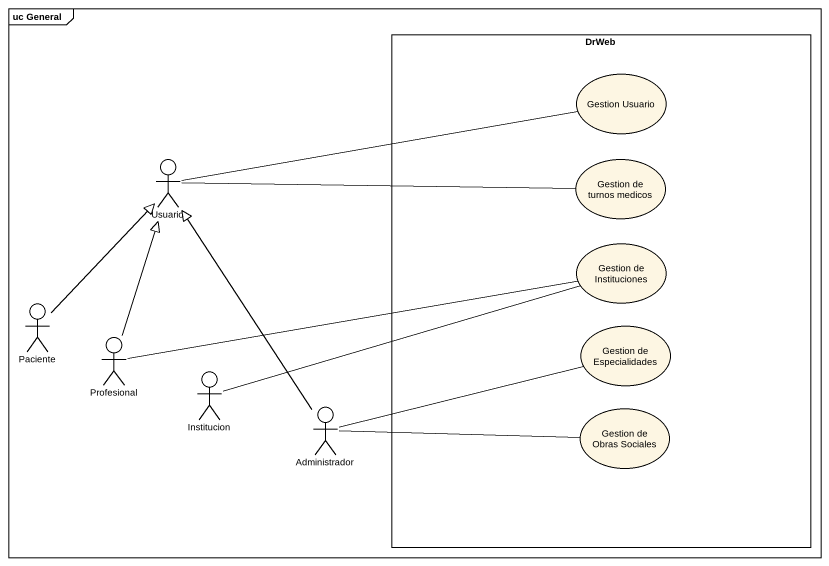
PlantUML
@startuml
mainframe uc General
rectangle DrWeb {
  usecase "Gestion Usuario" as Gestion_Usuario
  usecase "Gestion de turnos medicos" as Gestion_de_turnos_medicos
  usecase "Gestion de Instituciones" as Gestion_de_Instituciones
  usecase "Gestion de Especialidades" as Gestion_de_Especialidades
  usecase "Gestion de Obras Sociales" as Gestion_de_Obras_Sociales
}
actor Usuario
actor Paciente
actor Profesional
actor Institucion
actor Administrador
Usuario -right- Gestion_Usuario
Usuario -right- Gestion_de_turnos_medicos
Paciente -up-|> Usuario
Profesional -up-|> Usuario
Profesional -right- Gestion_de_Instituciones
Institucion -right- Gestion_de_Instituciones
Administrador -up-|> Usuario
Administrador -right- Gestion_de_Especialidades
Administrador -right- Gestion_de_Obras_Sociales
@enduml
